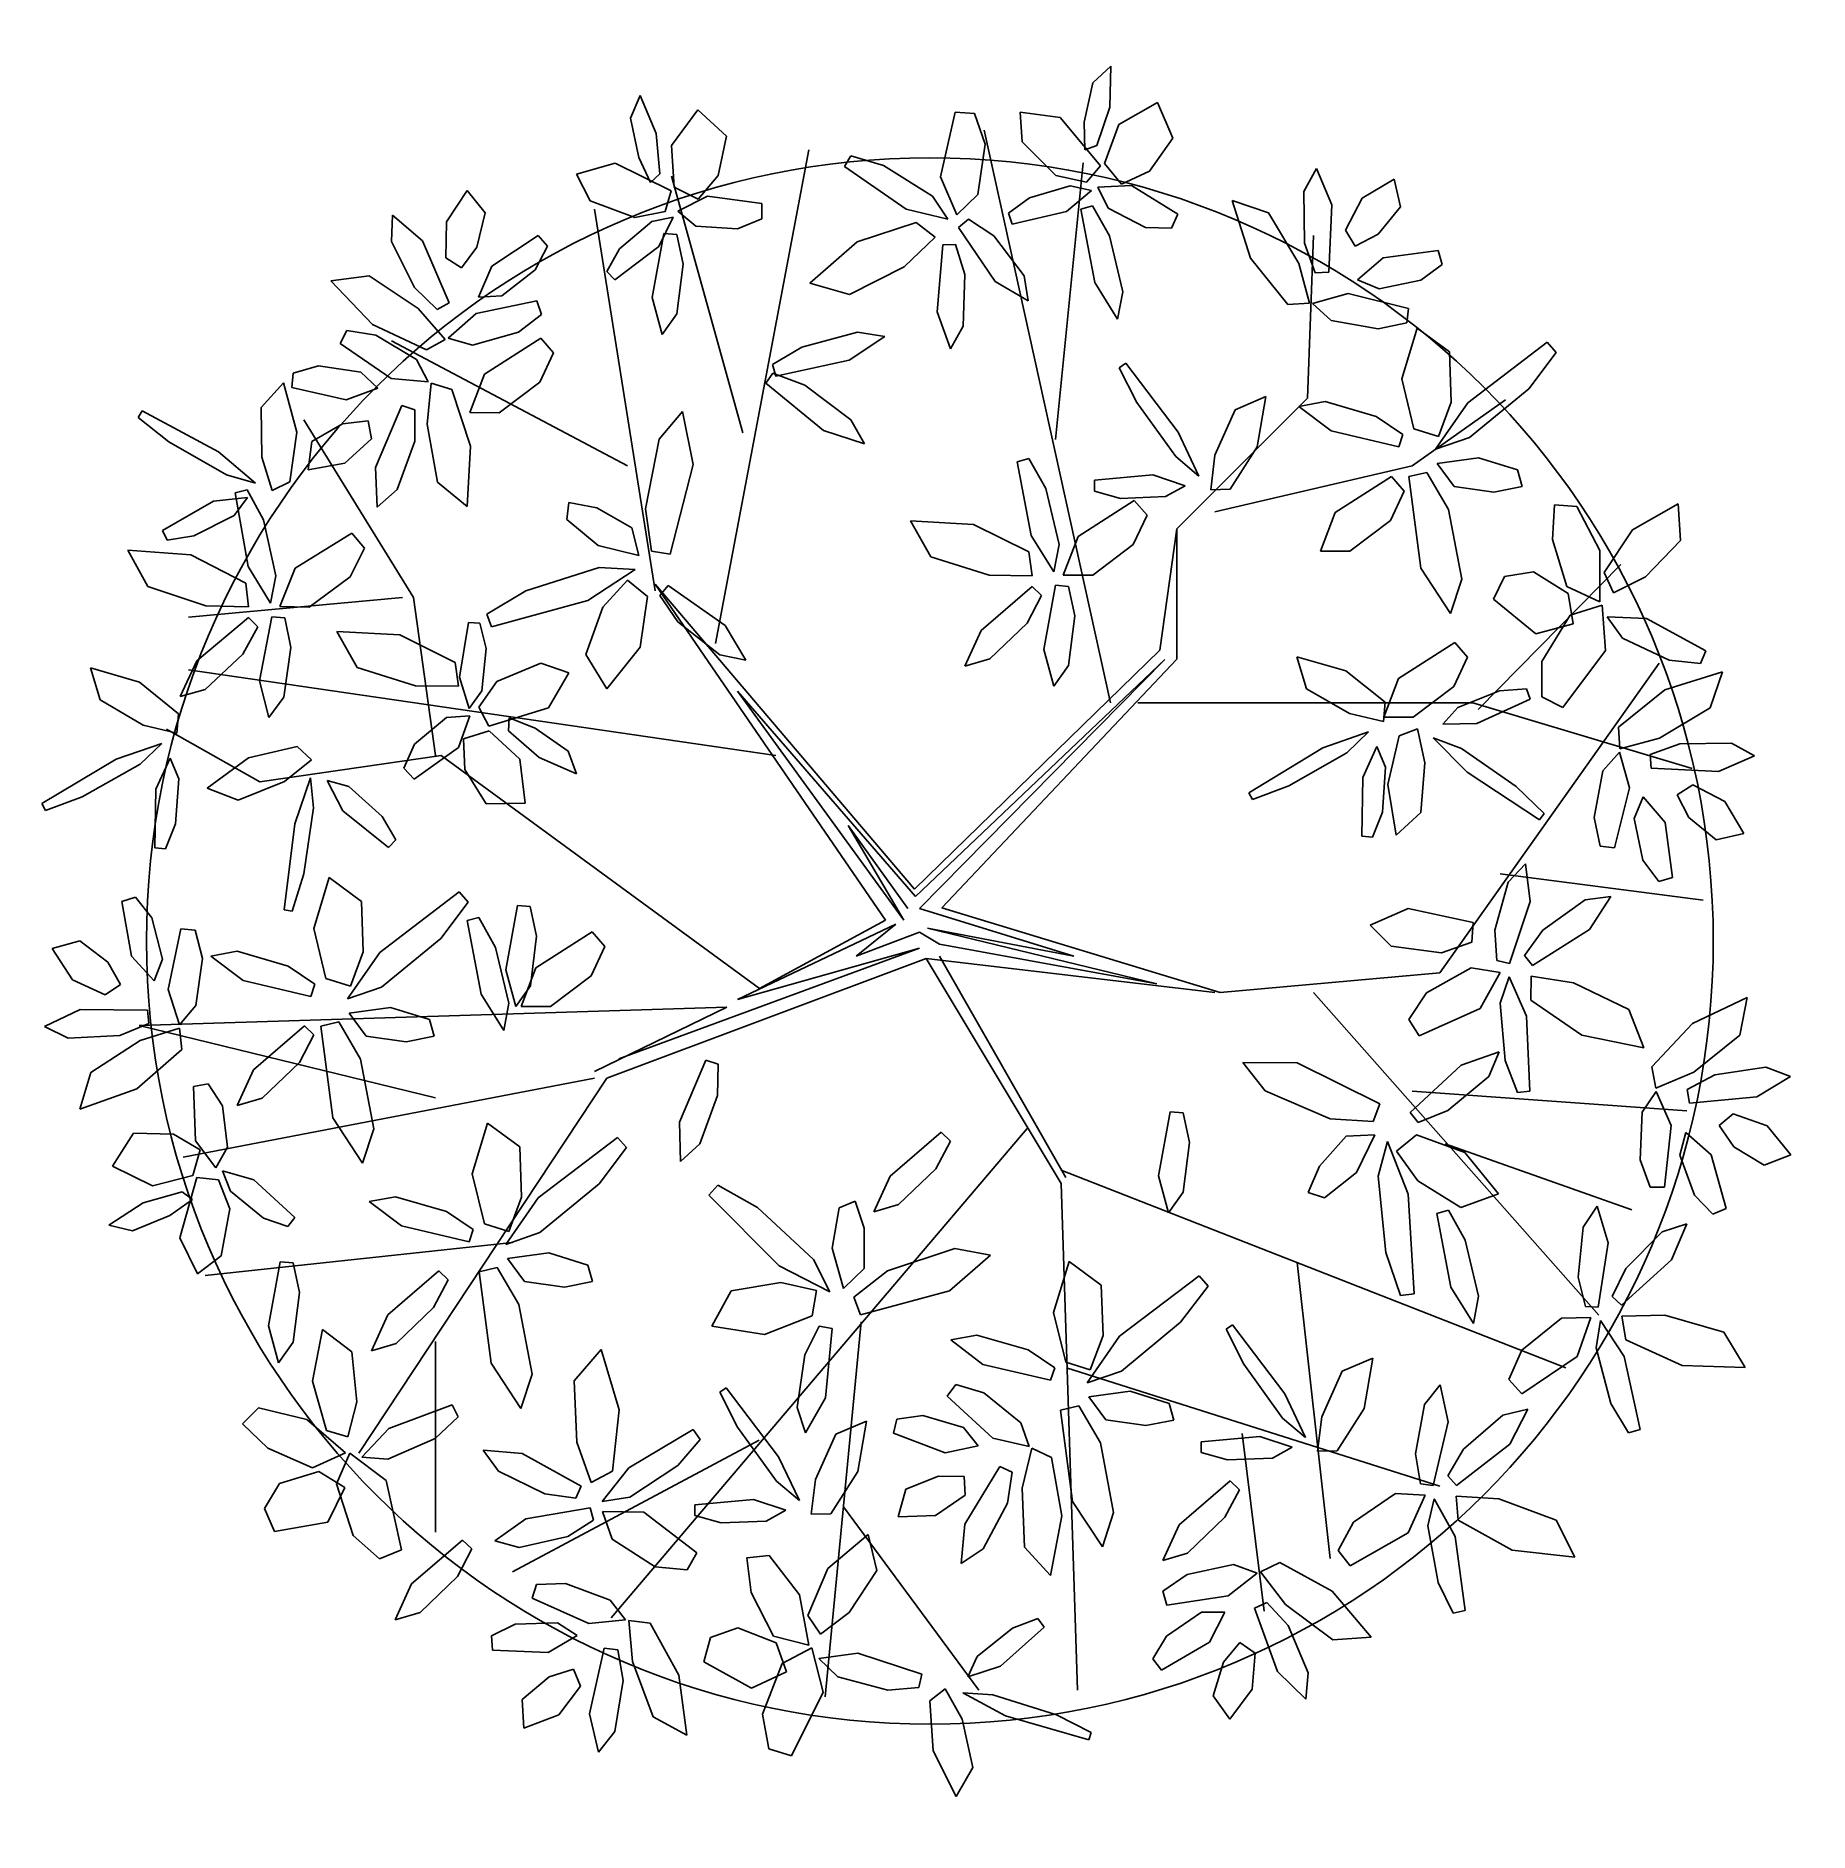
# Model space of a CAD drawing. Extents: x -3.42 to 3.37, y -3.41 to 3.47.
import ezdxf

# ---------------------------------------------------------------- set-up
doc = ezdxf.new("R2010")
doc.units = 0
doc.header["$LTSCALE"] = 10
doc.layers.get('0').update_dxf_attribs({"linetype": 'CONTINUOUS'})

# ---------------------------------------------------------------- blocks, each defined once
blk = doc.blocks.new('_LEAF1', base_point=(58.7573, 29.3334))
for p, q in [((58.5144, 29.393), (58.6656, 29.5747)), ((58.6656, 29.5747), (58.939, 29.4846)), ((58.939, 29.4846), (58.939, 29.3028)), ((58.6061, 29.2112), (58.5144, 29.393)), ((58.939, 29.3028), (58.8168, 29.1807)), ((58.8168, 29.1807), (58.6061, 29.2112))]:
    blk.add_line(p, q)
blk = doc.blocks.new('_H1', base_point=(54.696, 32.029))
for p, xscale, yscale, zscale, rotation in [((54.545, 32.393), -0.3940586972083011, 1.696902842596515, 0.3940586972083011, 11.88359707230165), ((54.937, 32.274), 0.9393259642756036, 1.696902842596522, 0.9393259642756036, 348.2808948833992), ((54.394, 32.029), 1.727443358692213, 0.9103097157403468, 1.727443358692213, 343.6738936354017), ((54.455, 31.635), -1.545687603003117, -0.485702163767499, 1.545687603003117, 43.07492863925732)]:
    blk.add_blockref('_LEAF1', p, dxfattribs=dict(xscale=xscale, yscale=yscale, zscale=zscale, rotation=rotation))
at = {"xscale": 1.515140417173015, "yscale": 0.6369113279592753, "zscale": 1.515140417173015}
blk.add_blockref('_LEAF1', (55.151, 31.878), dxfattribs=at)
blk = doc.blocks.new('_H4', base_point=(59.999, 32.878))
for p, xscale, yscale, zscale, rotation in [((60.06, 33.272), 1.878651928551214, 0.575816716164617, 1.878651928551214, 273.0367053314555), ((59.787, 33.001), 0.6964758369263038, 2.485023334747559, 0.6964758369263038, 30.70465610075786), ((60.483, 33.334), 0.636908824557608, 1.484599066610102, 0.636908824557608, 320.5535637719418), ((60.757, 32.939), 1.544160243711609, 0.6063640220619462, 1.544160243711609, 15.14254921127523), ((60.453, 32.605), 1.727443358692213, 0.6063640220619462, 1.727443358692213, 352.5500074369253)]:
    blk.add_blockref('_LEAF1', p, dxfattribs=dict(xscale=xscale, yscale=yscale, zscale=zscale, rotation=rotation))
blk = doc.blocks.new('_H5', base_point=(62.272, 31.394))
for p, xscale, yscale, zscale, rotation in [((62.365, 31.878), 0.8782315926153998, 2.121510394569366, 0.8782315926153998, 2.027330662343098), ((62.938, 31.878), 2.788958066288231, 0.575816716164617, 2.788958066288231, 41.2051949766964), ((61.817, 31.667), -1.93821894091991, 0.5452694102672915, 1.93821894091991, 161.5649836159353), ((62.817, 31.241), 0.5758144528974043, -1.696902842596522, 0.5758144528974043, 262.2070746669012), ((62.424, 30.82), 2.575127765477518, 0.7881204921510374, 2.575127765477518, 103.2233358614235)]:
    blk.add_blockref('_LEAF1', p, dxfattribs=dict(xscale=xscale, yscale=yscale, zscale=zscale, rotation=rotation))
blk = doc.blocks.new('_H2', base_point=(55.878, 33.03))
for p, xscale, yscale, zscale, rotation in [((55.484, 33.544), -2.423919195618517, 0.3329656342808676, 2.423919195618517, 304.6162862887426), ((56.091, 33.242), -0.6369088245576009, 2.090963088672041, 0.6369088245576009, 336.0195606201026)]:
    blk.add_blockref('_LEAF1', p, dxfattribs=dict(xscale=xscale, yscale=yscale, zscale=zscale, rotation=rotation))
at = {"xscale": -1.637329160493415, "yscale": 0.455154857870177, "zscale": 1.637329160493415}
blk.add_blockref('_LEAF1', (55.333, 32.969), dxfattribs=at)
blk = doc.blocks.new('_H6', base_point=(66.06, 31.576))
for p, xscale, yscale, zscale, rotation in [((65.998, 32.15), -0.7881173944166022, 2.57666525243954, 0.7881173944166022, 2.457547795809369), ((65.545, 31.788), 1.878651928551221, 0.5452694102672915, 1.878651928551221, 336.2489556574872), ((66.484, 31.878), 2.089427510778918, 0.5147221043699588, 2.089427510778918, 35.45160265640038), ((66.423, 31.272), 1.848104742721105, 0.8186677980483665, 1.848104742721105, 330.9234899051577), ((65.664, 31.394), -1.817557556891011, -0.5452694102672879, 1.817557556891011, 195.3712707835825)]:
    blk.add_blockref('_LEAF1', p, dxfattribs=dict(xscale=xscale, yscale=yscale, zscale=zscale, rotation=rotation))
blk = doc.blocks.new('_H3', base_point=(57.908, 33.15))
for p, xscale, yscale, zscale, rotation in [((57.878, 33.605), 0.7575702085865075, 2.121510394569363, 0.7575702085865075, 5.479650948518734), ((57.453, 33.301), 0.7575702085865075, 2.060415782774719, 0.7575702085865075, 246.1270025360199), ((58.484, 33.303), 1.878651928551214, 0.575816716164617, 1.878651928551214, 26.31077704539229), ((58.091, 32.695), 1.968766126750012, 1.000424268137465, 1.968766126750012, 291.9583774400813), ((57.575, 32.814), 1.484593231342913, 1.061518879932116, 1.484593231342913, 203.1850851585156)]:
    blk.add_blockref('_LEAF1', p, dxfattribs=dict(xscale=xscale, yscale=yscale, zscale=zscale, rotation=rotation))

msp = doc.modelspace()

# ---------------------------------------------------------------- linework, layer by layer
at = {"color": 0}
for p, q in [((0.6915, 0.9125), (0.2082, 3.1065)), ((-0.8216, 1.1394), (-0.4643, 3.0309)), ((0.4814, 1.9212), (0.5864, 2.9804)), ((-0.7165, 1.9464), (-0.9897, 2.93)), ((-1.0528, 1.3412), (-1.284, 2.8039)), ((1.4455, 2.0792), (1.4691, 2.703)), ((-1.1579, 1.8204), (-2.0615, 2.2995)), ((0.9455, 1.5792), (1.4455, 2.0792)), ((1.8474, 1.8204), (2.2047, 2.0725)), ((-1.9775, 1.316), (-2.3978, 1.9969)), ((1.0908, 1.6438), (1.8474, 1.8204)), ((0.8807, 1.1142), (0.9455, 1.5792)), ((0.9455, 1.0792), (0.9455, 1.5792)), ((2.0996, 0.8873), (2.646, 1.4421)), ((-2.0195, 1.316), (-2.8391, 1.2403)), ((-1.8934, 0.7107), (-1.9775, 1.316)), ((-0.1701, 0.0802), (-1.0528, 1.3664)), ((-1.0528, 1.3664), (-0.0596, 0.1985)), ((-0.0596, 0.1985), (0.8807, 1.1142)), ((-0.5904, 0.7107), (-2.8391, 1.0386)), ((0.8999, 1.0789), (-0.0547, 0.1701)), ((-0.0394, 0.1243), (0.8999, 1.0789)), ((0.0453, 0.1265), (0.9455, 1.0792)), ((1.9525, -0.1215), (2.7931, 1.0638)), ((-0.0547, 0.1701), (-0.7366, 0.9574)), ((-0.7366, 0.9574), (-0.1005, 0.0792)), ((0.7966, 0.9125), (2.0786, 0.9125)), ((2.0786, 0.9125), (2.9192, 0.6603)), ((-2.5659, 0.6098), (-2.9232, 0.8116)), ((-1.8724, 0.7107), (-2.5659, 0.6098)), ((-0.6532, -0.1821), (-1.8724, 0.7107)), ((-0.1005, 0.0792), (-0.3128, 0.4427)), ((-0.3128, 0.4427), (-0.0852, 0.1243)), ((2.1836, 0.2568), (2.9612, 0.1559)), ((-0.6532, -0.1821), (-0.1701, 0.0802)), ((0.5509, -0.0575), (-0.0394, 0.1243)), ((0.0453, 0.1265), (1.1118, -0.1972)), ((-0.7366, -0.224), (-0.1303, 0.0639)), ((-0.1303, 0.0639), (-0.2823, -0.0575)), ((-0.2823, -0.0575), (-0.0394, 0.0334)), ((-0.0394, 0.0334), (0.0362, -0.0124)), ((0.8694, -0.1637), (-0.0096, 0.0486)), ((-0.0096, 0.0486), (0.5509, -0.0575)), ((-0.0139, -0.0671), (-1.2372, -0.5253)), ((-1.191, -0.4516), (-0.0394, -0.027)), ((-0.0394, -0.027), (-0.7366, -0.224)), ((-0.0139, -0.0671), (1.0908, -0.1972)), ((-0.0139, -0.0671), (0.5024, -0.9285)), ((0.0362, -0.0124), (0.8694, -0.1637)), ((0.0362, -0.0575), (0.5211, -0.906)), ((1.1118, -0.1972), (1.9525, -0.1215)), ((1.4691, -0.1972), (2.5619, -1.4329)), ((-3.0283, -0.3233), (-0.7775, -0.254)), ((-1.284, -0.4998), (-0.7775, -0.254)), ((-1.8934, -0.6007), (-3.0283, -0.3233)), ((-1.284, -0.525), (-2.8601, -0.8276)), ((-1.2372, -0.5253), (-2.1876, -1.9625)), ((1.8474, -0.5754), (2.8982, -0.6511)), ((0.373, -0.7186), (-1.2209, -2.593)), ((1.9735, -0.7772), (2.688, -1.0294)), ((0.5024, -0.8781), (2.4358, -1.6346)), ((0.5024, -0.9285), (0.5654, -2.8704)), ((-1.5992, -1.1555), (-2.7761, -1.2816)), ((1.4061, -1.2311), (1.5322, -2.366)), ((-0.2631, -1.4585), (-0.4013, -2.8956)), ((-1.8934, -1.5343), (-1.8934, -2.2651)), ((0.5234, -1.6346), (1.9525, -2.0886)), ((-0.6535, -1.912), (-1.5992, -2.4164)), ((1.1959, -1.8868), (1.28, -2.5677)), ((-0.3313, -2.1671), (0.1871, -2.8704))]:
    msp.add_line(p, q, dxfattribs=at)
msp.add_circle((0, 0), 3, dxfattribs=at)

# ---------------------------------------------------------------- block references
for name, p, xscale, yscale, zscale, rotation in [('_H1', (0.6265, 2.9575), 0.5, 0.5, 0.5, 335.9995910641856), ('_H6', (0.082, 2.775), 0.4999999999999999, 0.5, 0.5, 114.4537587304385), ('_H4', (-1.9036, 2.3825), 0.5, 0.5, 0.5, 25.99880797571864), ('_LEAF1', (0.6659, 2.6311), 1.044713755389459, 0.2573610521849794, 1.044713755389459, 105.4222238316348), ('_LEAF1', (-0.9911, 2.5425), -0.9087787784455053, -0.272634705133644, 0.9087787784455053, 265.3418919588169), ('_H4', (-1.9341, 2.0487), 0.5, 0.5, 0.5, 159.4820373343253), ('_LEAF1', (-0.4194, 2.2558), 1.044713755389459, 0.2573610521849794, 1.044713755389459, 197.00234728284), ('_H2', (-2.5542, 1.7448), 0.4999999999999999, 0.5, 0.5, 24.61518218604794), ('_LEAF1', (-1.5766, 2.1525), 0.9240523713605526, 0.4093338990241833, 0.9240523713605526, 40.89411108039209), ('_H5', (-1.0551, 1.4279), 0.5, 0.5, 0.5, 158.072261471329), ('_LEAF1', (-0.4506, 2.0609), 1.044713755389459, 0.2573610521849794, 1.044713755389459, 145.2915804259642), ('_H6', (0.4913, 1.4118), 0.5, 0.5, 0.5, 69.97062117523444), ('_H3', (2.551, 1.3057), 0.5, 0.5, 0.5, 310.78205739805), ('_H6', (-2.5091, 1.2912), 0.5, 0.5, 0.5, 69.17656596815783), ('_LEAF1', (1.6812, 1.622), 0.9240523713605526, 0.4093338990241833, 0.9240523713605526, 40.89411108039209), ('_H1', (-1.6912, 0.8513), 0.5, 0.5, 0.5, 223.4393057301826), ('_LEAF1', (-1.9857, 1.0577), -0.3940586972083011, 1.28833262621977, 0.3940586972083011, 72.42816897104379), ('_LEAF1', (1.9236, 0.9863), 0.9240523713605526, 0.4093338990241833, 0.9240523713605526, 40.89411108039209), ('_H2', (-2.9185, 0.7757), 0.5, 0.5, 0.5, 83.64810089334132), ('_H2', (1.7025, 0.82), 0.5, 0.5, 0.5, 83.94950822947645), ('_H4', (2.7327, 0.7451), 0.5, 0.5, 0.5, 270.0000000000005), ('_H2', (1.9003, 0.7902), 0.4999999999999999, 0.5, 0.5, 199.4312205771408), ('_H2', (-2.3732, 0.6542), 0.5, 0.5, 0.5, 135.7819653615533), ('_H6', (2.202, -0.1331), 0.5, 0.5, 0.5, 241.7205313804224), ('_H4', (-2.9643, -0.3462), 0.5, 0.5, 0.5, 92.25636340955698), ('_LEAF1', (-1.6848, -0.0947), 1.044713755389459, 0.2573610521849794, 1.044713755389459, 105.4222238316348), ('_LEAF1', (-1.5521, -0.0324), -0.9087787784455053, -0.272634705133644, 0.9087787784455053, 265.3418919588169), ('_LEAF1', (1.9087, 0.0205), 0.9240523713605527, 0.4093338990241833, 0.9240523713605526, 355.933260847772), ('_LEAF1', (-1.38, -0.122), 0.9240523713605526, 0.4093338990241833, 0.9240523713605526, 40.89411108039209), ('_H5', (1.7636, -0.6944), 0.5, 0.5, 0.5, 236.1016171762226), ('_H4', (2.8694, -0.5424), 0.5, 0.5, 0.5, 277.9763770393777), ('_LEAF1', (-2.4833, -0.4767), 0.9393259642756105, 0.2726347051336457, 0.9393259642756107, 46.21957683272154), ('_LEAF1', (-0.8703, -0.6322), 0.9393259642756105, 0.2726347051336457, 0.9393259642756107, 72.31603858620917), ('_H1', (-2.7825, -0.9212), 0.5, 0.5, 0.5, 100.3022395972265), ('_LEAF1', (0.948, -0.8221), -0.9087787784455053, -0.272634705133644, 0.9087787784455053, 265.3418919588169), ('_LEAF1', (-0.0456, -0.8837), 0.9393259642756105, 0.2726347051336457, 0.9393259642756107, 46.21957683272154), ('_H5', (-0.3434, -1.4062), 0.5, 0.5, 0.5, 97.62849818252553), ('_H6', (2.551, -1.452), 0.5, 0.5, 0.5, 251.5733710207298), ('_LEAF1', (2.0288, -1.2167), 1.044713755389459, 0.2573610521849794, 1.044713755389459, 105.4222238316348), ('_LEAF1', (-2.4607, -1.3968), -0.9087787784455053, -0.272634705133644, 0.9087787784455053, 265.3418919588169), ('_LEAF1', (-1.9695, -1.4158), 0.9393259642756105, 0.2726347051336457, 0.9393259642756107, 46.21957683272154), ('_H6', (1.9148, -2.134), 0.5, 0.5, 0.5, 247.0264571864837), ('_H4', (0.3546, -2.027), 0.5, 0.5, 0.5, 151.486959867573), ('_H3', (-0.4793, -2.6937), 0.5, 0.5, 0.5, 321.2025904984438), ('_LEAF1', (1.0611, -2.2192), 0.9393259642756105, 0.2726347051336457, 0.9393259642756107, 46.21957683272154), ('_H4', (1.3085, -2.4975), 0.5, 0.5, 0.5, 202.572748917476), ('_LEAF1', (-1.878, -2.4464), 0.9393259642756105, 0.2726347051336457, 0.9393259642756107, 46.21957683272154), ('_H4', (-1.1605, -2.6945), 0.4999999999999999, 0.5, 0.5, 170), ('_H2', (0.0965, -2.8763), 0.5, 0.5, 0.5, 216.5174468434793)]:
    msp.add_blockref(name, p, dxfattribs=dict(at, xscale=xscale, yscale=yscale, zscale=zscale, rotation=rotation))
at = {"color": 0, "xscale": 0.5, "yscale": 0.5, "zscale": 0.5}
for name, p in [('_H1', (-1.0093, 2.8521)), ('_H4', (1.4444, 2.5337)), ('_H5', (1.869, 1.8517)), ('_H2', (1.0511, 1.7608)), ('_H5', (-2.2976, -0.2538)), ('_H5', (-1.6912, -1.1939)), ('_H5', (0.5356, -1.7239)), ('_H3', (-2.2518, -1.9675)), ('_H2', (1.4605, -1.9224)), ('_H6', (-1.2514, -2.1637)), ('_H2', (-0.4785, -2.1637))]:
    msp.add_blockref(name, p, dxfattribs=at)

doc.saveas('drawing.dxf')
